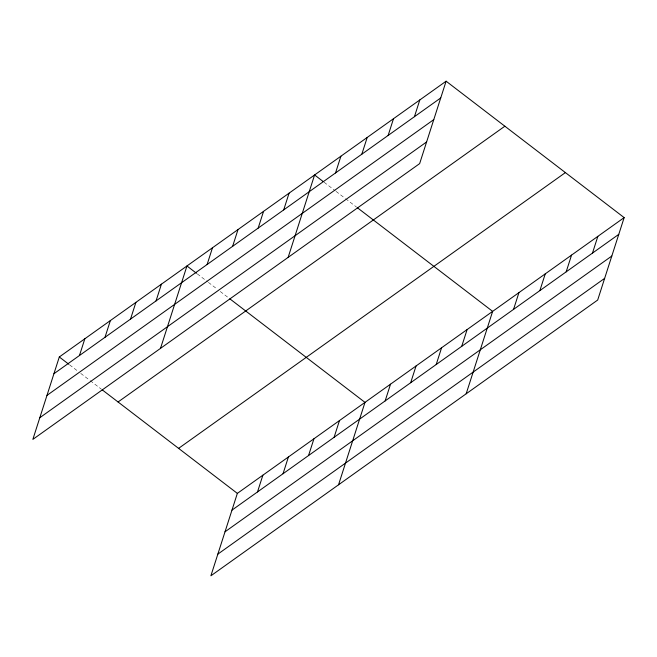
<?xml version="1.0" encoding="UTF-8"?>
<svg xmlns="http://www.w3.org/2000/svg" width="657" height="657" viewBox="0 0 657 657"><rect width="100%" height="100%" fill="white"/><g stroke="black" fill="none" stroke-linecap="round" stroke-linejoin="round"><path stroke-width="0.49" stroke-dasharray="3.29 2.46" d="M324.123 182.26L335.242 190.776M336.039 191.384L343.972 197.47M345.566 198.685L356.677 207.201M197.281 273.879L207.596 281.779M208.392 282.395L216.334 288.472M220.3 291.519L229.038 298.204M69.634 364.881L77.575 370.967M80.745 373.398L88.687 379.483M90.28 380.699L101.392 389.215"/><path stroke-width="0.99" d="M446.111 81.197L59.311 356.973L32.85 439.393L419.651 163.618L446.111 81.197L624.15 217.607L597.689 300.027L210.889 575.803L237.349 493.382L624.15 217.607M79.464 355.519L84.843 338.774M104.989 337.32L110.368 320.567M130.521 319.113L135.9 302.368M156.046 300.914L161.425 284.169M160.497 348.382L186.958 265.97L196.484 273.263M207.111 264.516L212.482 247.763M232.635 246.309L238.015 229.564M258.168 228.11L263.539 211.365M283.693 209.912L289.072 193.158M288.136 257.38L314.596 174.959L323.334 181.652M335.522 172.955L340.901 156.21M361.826 154.206L367.206 137.453M257.503 491.929L262.882 475.183M388.131 135.449L393.502 118.703M283.036 473.73L288.407 456.985M414.427 116.7L419.807 99.946M308.56 455.531L313.939 438.777M334.093 437.324L339.464 420.579M338.536 484.8L364.996 402.38L229.827 298.82M385.15 400.926L390.521 384.181M410.674 382.727L416.053 365.974M436.207 364.52L441.578 347.775M461.731 346.321L467.111 329.576M466.174 393.789L492.635 311.369L357.474 207.809M513.56 309.365L518.94 292.62M539.865 290.616L545.244 273.87M566.17 271.858L571.549 255.113M592.474 253.109L597.845 236.364M53.931 373.718L440.732 97.942M46.976 395.391L433.776 119.615M39.806 417.721L426.607 141.945M118.063 401.985L504.863 126.21M178.597 448.37L565.398 172.594M231.978 510.128L618.771 234.352M225.014 531.8L611.815 256.025M217.845 554.13L604.645 278.354M59.311 356.973L68.837 364.274M102.188 389.823L237.349 493.382"/></g></svg>
